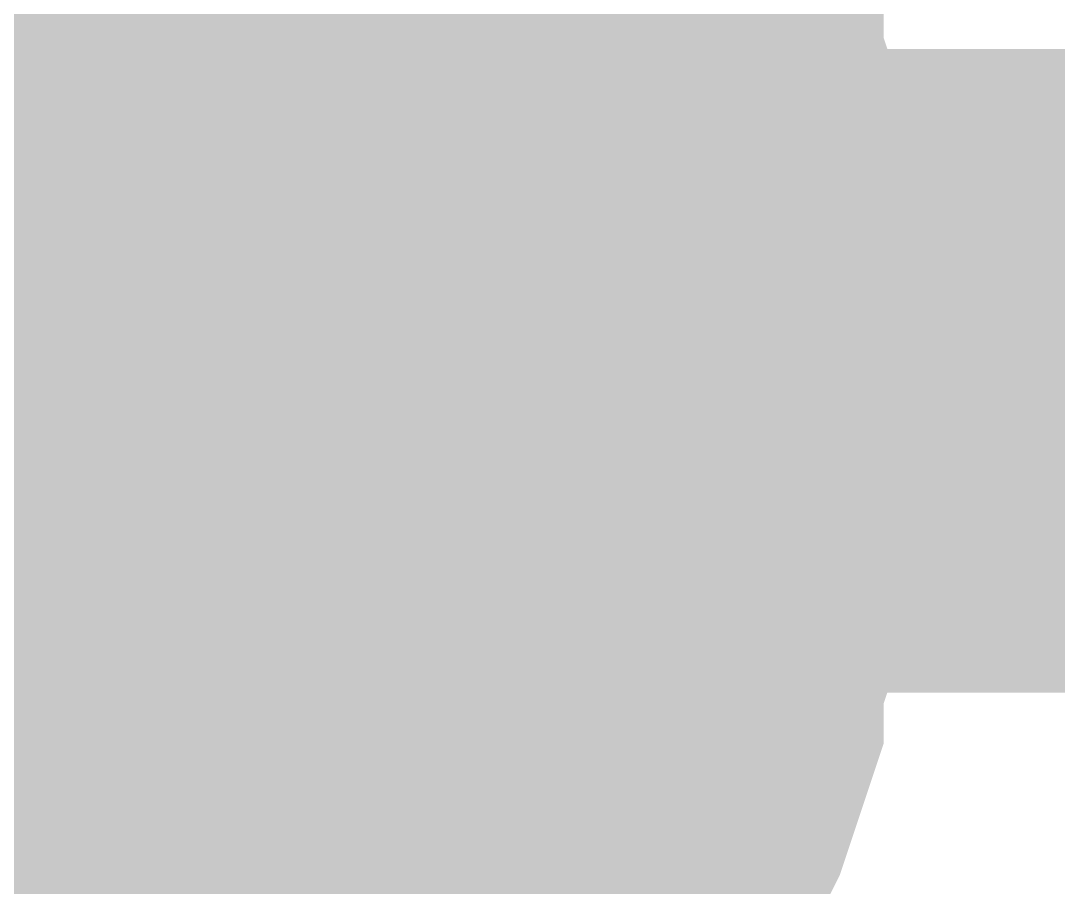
# Model space of a CAD drawing. Header units: inches. Extents: x 0 to 15, y 0 to 9.5.
# Drawn here: x 10.30845 to 10.32747, y 1.99026 to 2.00615 of the extents above; entities that cross this region are included whole.
import ezdxf

# ---------------------------------------------------------------- set-up
doc = ezdxf.new("R2010")
doc.units = ezdxf.units.IN
doc.header["$MEASUREMENT"] = 0
doc.layers.add('Sheet', color=255, linetype='Continuous')

msp = doc.modelspace()

# ---------------------------------------------------------------- linework, layer by layer
at = {"layer": 'Sheet'}
msp.add_lwpolyline([(10.29, 2, 0.02, 0.02, 1), (10.31, 2, 0.02, 0.02, 1)], format="xyseb", close=True, dxfattribs=at)
for points in [[(10.314702, 2.012581, 0.0118, 0.0118, 0), (10.315069, 2.011847, 0.0118, 0.0118, 0), (10.315804, 2.011112, 0.0118, 0.0118, 0), (10.316171, 2.010011, 0.0118, 0.0118, 0), (10.316905, 2.009276, 0.0118, 0.0118, 0), (10.317272, 2.008542, 0.0118, 0.0118, 0), (10.317639, 2.00744, 0.0118, 0.0118, 0), (10.318006, 2.006706, 0.0118, 0.0118, 0), (10.318373, 2.005605, 0.0118, 0.0118, 0), (10.318373, 2.00487, 0.0118, 0.0118, 0), (10.31874, 2.003769, 0.0118, 0.0118, 0), (10.31874, 2.002667, 0.0118, 0.0118, 0), (10.319107, 2.001933, 0.0118, 0.0118, 0), (10.319107, 2.000831, 0.0118, 0.0118, 0), (10.319107, 1.999729, 0.0118, 0.0118, 0)], [(10.314702, 2.012581, 0.0118, 0.0118, 0), (10.315069, 2.011847, 0.0118, 0.0118, 0), (10.315804, 2.011112, 0.0118, 0.0118, 0), (10.316171, 2.010011, 0.0118, 0.0118, 0), (10.316905, 2.009276, 0.0118, 0.0118, 0), (10.317272, 2.008542, 0.0118, 0.0118, 0), (10.317639, 2.00744, 0.0118, 0.0118, 0), (10.318006, 2.006706, 0.0118, 0.0118, 0), (10.318373, 2.005605, 0.0118, 0.0118, 0), (10.318373, 2.00487, 0.0118, 0.0118, 0), (10.31874, 2.003769, 0.0118, 0.0118, 0), (10.31874, 2.002667, 0.0118, 0.0118, 0), (10.319107, 2.001933, 0.0118, 0.0118, 0), (10.319107, 2.000831, 0.0118, 0.0118, 0), (10.319107, 1.999729, 0.0118, 0.0118, 0)], [(10.314702, 2.012581, 0.0118, 0.0118, 0), (10.315069, 2.011847, 0.0118, 0.0118, 0), (10.315804, 2.011112, 0.0118, 0.0118, 0), (10.316171, 2.010011, 0.0118, 0.0118, 0), (10.316905, 2.009276, 0.0118, 0.0118, 0), (10.317272, 2.008542, 0.0118, 0.0118, 0), (10.317639, 2.00744, 0.0118, 0.0118, 0), (10.318006, 2.006706, 0.0118, 0.0118, 0), (10.318373, 2.005605, 0.0118, 0.0118, 0), (10.318373, 2.00487, 0.0118, 0.0118, 0), (10.31874, 2.003769, 0.0118, 0.0118, 0), (10.31874, 2.002667, 0.0118, 0.0118, 0), (10.319107, 2.001933, 0.0118, 0.0118, 0), (10.319107, 2.000831, 0.0118, 0.0118, 0), (10.319107, 1.999729, 0.0118, 0.0118, 0)], [(10.314702, 2.012581, 0.0118, 0.0118, 0), (10.315069, 2.011847, 0.0118, 0.0118, 0), (10.315804, 2.011112, 0.0118, 0.0118, 0), (10.316171, 2.010011, 0.0118, 0.0118, 0), (10.316905, 2.009276, 0.0118, 0.0118, 0), (10.317272, 2.008542, 0.0118, 0.0118, 0), (10.317639, 2.00744, 0.0118, 0.0118, 0), (10.318006, 2.006706, 0.0118, 0.0118, 0), (10.318373, 2.005605, 0.0118, 0.0118, 0), (10.318373, 2.00487, 0.0118, 0.0118, 0), (10.31874, 2.003769, 0.0118, 0.0118, 0), (10.31874, 2.002667, 0.0118, 0.0118, 0), (10.319107, 2.001933, 0.0118, 0.0118, 0), (10.319107, 2.000831, 0.0118, 0.0118, 0), (10.319107, 1.999729, 0.0118, 0.0118, 0)], [(10.314702, 2.012581, 0.0118, 0.0118, 0), (10.315069, 2.011847, 0.0118, 0.0118, 0), (10.315804, 2.011112, 0.0118, 0.0118, 0), (10.316171, 2.010011, 0.0118, 0.0118, 0), (10.316905, 2.009276, 0.0118, 0.0118, 0), (10.317272, 2.008542, 0.0118, 0.0118, 0), (10.317639, 2.00744, 0.0118, 0.0118, 0), (10.318006, 2.006706, 0.0118, 0.0118, 0), (10.318373, 2.005605, 0.0118, 0.0118, 0), (10.318373, 2.00487, 0.0118, 0.0118, 0), (10.31874, 2.003769, 0.0118, 0.0118, 0), (10.31874, 2.002667, 0.0118, 0.0118, 0), (10.319107, 2.001933, 0.0118, 0.0118, 0), (10.319107, 2.000831, 0.0118, 0.0118, 0), (10.319107, 1.999729, 0.0118, 0.0118, 0)], [(10.314702, 2.012581, 0.0118, 0.0118, 0), (10.315069, 2.011847, 0.0118, 0.0118, 0), (10.315804, 2.011112, 0.0118, 0.0118, 0), (10.316171, 2.010011, 0.0118, 0.0118, 0), (10.316905, 2.009276, 0.0118, 0.0118, 0), (10.317272, 2.008542, 0.0118, 0.0118, 0), (10.317639, 2.00744, 0.0118, 0.0118, 0), (10.318006, 2.006706, 0.0118, 0.0118, 0), (10.318373, 2.005605, 0.0118, 0.0118, 0), (10.318373, 2.00487, 0.0118, 0.0118, 0), (10.31874, 2.003769, 0.0118, 0.0118, 0), (10.31874, 2.002667, 0.0118, 0.0118, 0), (10.319107, 2.001933, 0.0118, 0.0118, 0), (10.319107, 2.000831, 0.0118, 0.0118, 0), (10.319107, 1.999729, 0.0118, 0.0118, 0)], [(10.314702, 2.012581, 0.0118, 0.0118, 0), (10.315069, 2.011847, 0.0118, 0.0118, 0), (10.315804, 2.011112, 0.0118, 0.0118, 0), (10.316171, 2.010011, 0.0118, 0.0118, 0), (10.316905, 2.009276, 0.0118, 0.0118, 0), (10.317272, 2.008542, 0.0118, 0.0118, 0), (10.317639, 2.00744, 0.0118, 0.0118, 0), (10.318006, 2.006706, 0.0118, 0.0118, 0), (10.318373, 2.005605, 0.0118, 0.0118, 0), (10.318373, 2.00487, 0.0118, 0.0118, 0), (10.31874, 2.003769, 0.0118, 0.0118, 0), (10.31874, 2.002667, 0.0118, 0.0118, 0), (10.319107, 2.001933, 0.0118, 0.0118, 0), (10.319107, 2.000831, 0.0118, 0.0118, 0), (10.319107, 1.999729, 0.0118, 0.0118, 0)], [(10.314702, 2.012581, 0.0118, 0.0118, 0), (10.315069, 2.011847, 0.0118, 0.0118, 0), (10.315804, 2.011112, 0.0118, 0.0118, 0), (10.316171, 2.010011, 0.0118, 0.0118, 0), (10.316905, 2.009276, 0.0118, 0.0118, 0), (10.317272, 2.008542, 0.0118, 0.0118, 0), (10.317639, 2.00744, 0.0118, 0.0118, 0), (10.318006, 2.006706, 0.0118, 0.0118, 0), (10.318373, 2.005605, 0.0118, 0.0118, 0), (10.318373, 2.00487, 0.0118, 0.0118, 0), (10.31874, 2.003769, 0.0118, 0.0118, 0), (10.31874, 2.002667, 0.0118, 0.0118, 0), (10.319107, 2.001933, 0.0118, 0.0118, 0), (10.319107, 2.000831, 0.0118, 0.0118, 0), (10.319107, 1.999729, 0.0118, 0.0118, 0)], [(10.317272, 2.008542, 0.0039, 0.0039, 0), (10.317639, 2.00744, 0.0039, 0.0039, 0), (10.318006, 2.006706, 0.0039, 0.0039, 0), (10.318373, 2.005605, 0.0039, 0.0039, 0), (10.318373, 2.00487, 0.0039, 0.0039, 0), (10.31874, 2.003769, 0.0039, 0.0039, 0), (10.31874, 2.002667, 0.0039, 0.0039, 0), (10.319107, 2.001933, 0.0039, 0.0039, 0), (10.319107, 2.000831, 0.0039, 0.0039, 0), (10.319107, 1.999729, 0.0039, 0.0039, 0)], [(10.317272, 2.008542, 0.0039, 0.0039, 0), (10.317639, 2.00744, 0.0039, 0.0039, 0), (10.318006, 2.006706, 0.0039, 0.0039, 0), (10.318373, 2.005605, 0.0039, 0.0039, 0), (10.318373, 2.00487, 0.0039, 0.0039, 0), (10.31874, 2.003769, 0.0039, 0.0039, 0), (10.31874, 2.002667, 0.0039, 0.0039, 0), (10.319107, 2.001933, 0.0039, 0.0039, 0), (10.319107, 2.000831, 0.0039, 0.0039, 0), (10.319107, 1.999729, 0.0039, 0.0039, 0)], [(10.317272, 2.008542, 0.0039, 0.0039, 0), (10.317639, 2.00744, 0.0039, 0.0039, 0), (10.318006, 2.006706, 0.0039, 0.0039, 0), (10.318373, 2.005605, 0.0039, 0.0039, 0), (10.318373, 2.00487, 0.0039, 0.0039, 0), (10.31874, 2.003769, 0.0039, 0.0039, 0), (10.31874, 2.002667, 0.0039, 0.0039, 0), (10.319107, 2.001933, 0.0039, 0.0039, 0), (10.319107, 2.000831, 0.0039, 0.0039, 0), (10.319107, 1.999729, 0.0039, 0.0039, 0)], [(10.317272, 2.008542, 0.0039, 0.0039, 0), (10.317639, 2.00744, 0.0039, 0.0039, 0), (10.318006, 2.006706, 0.0039, 0.0039, 0), (10.318373, 2.005605, 0.0039, 0.0039, 0), (10.318373, 2.00487, 0.0039, 0.0039, 0), (10.31874, 2.003769, 0.0039, 0.0039, 0), (10.31874, 2.002667, 0.0039, 0.0039, 0), (10.319107, 2.001933, 0.0039, 0.0039, 0), (10.319107, 2.000831, 0.0039, 0.0039, 0), (10.319107, 1.999729, 0.0039, 0.0039, 0)], [(10.317272, 2.008542, 0.0039, 0.0039, 0), (10.317639, 2.00744, 0.0039, 0.0039, 0), (10.318006, 2.006706, 0.0039, 0.0039, 0), (10.318373, 2.005605, 0.0039, 0.0039, 0), (10.318373, 2.00487, 0.0039, 0.0039, 0), (10.31874, 2.003769, 0.0039, 0.0039, 0), (10.31874, 2.002667, 0.0039, 0.0039, 0), (10.319107, 2.001933, 0.0039, 0.0039, 0), (10.319107, 2.000831, 0.0039, 0.0039, 0), (10.319107, 1.999729, 0.0039, 0.0039, 0)], [(10.317272, 2.008542, 0.0039, 0.0039, 0), (10.317639, 2.00744, 0.0039, 0.0039, 0), (10.318006, 2.006706, 0.0039, 0.0039, 0), (10.318373, 2.005605, 0.0039, 0.0039, 0), (10.318373, 2.00487, 0.0039, 0.0039, 0), (10.31874, 2.003769, 0.0039, 0.0039, 0), (10.31874, 2.002667, 0.0039, 0.0039, 0), (10.319107, 2.001933, 0.0039, 0.0039, 0), (10.319107, 2.000831, 0.0039, 0.0039, 0), (10.319107, 1.999729, 0.0039, 0.0039, 0)], [(10.317272, 2.008542, 0.0039, 0.0039, 0), (10.317639, 2.00744, 0.0039, 0.0039, 0), (10.318006, 2.006706, 0.0039, 0.0039, 0), (10.318373, 2.005605, 0.0039, 0.0039, 0), (10.318373, 2.00487, 0.0039, 0.0039, 0), (10.31874, 2.003769, 0.0039, 0.0039, 0), (10.31874, 2.002667, 0.0039, 0.0039, 0), (10.319107, 2.001933, 0.0039, 0.0039, 0), (10.319107, 2.000831, 0.0039, 0.0039, 0), (10.319107, 1.999729, 0.0039, 0.0039, 0)], [(10.317272, 2.008542, 0.0039, 0.0039, 0), (10.317639, 2.00744, 0.0039, 0.0039, 0), (10.318006, 2.006706, 0.0039, 0.0039, 0), (10.318373, 2.005605, 0.0039, 0.0039, 0), (10.318373, 2.00487, 0.0039, 0.0039, 0), (10.31874, 2.003769, 0.0039, 0.0039, 0), (10.31874, 2.002667, 0.0039, 0.0039, 0), (10.319107, 2.001933, 0.0039, 0.0039, 0), (10.319107, 2.000831, 0.0039, 0.0039, 0), (10.319107, 1.999729, 0.0039, 0.0039, 0)], [(10.299285, 1.999729, 0.0118, 0.0118, 0), (10.599183, 1.999729, 0.0118, 0.0118, 0)], [(10.319107, 1.999729, 0.0118, 0.0118, 0), (10.319107, 1.998628, 0.0118, 0.0118, 0), (10.319107, 1.997526, 0.0118, 0.0118, 0), (10.31874, 1.996792, 0.0118, 0.0118, 0), (10.31874, 1.99569, 0.0118, 0.0118, 0), (10.318373, 1.994589, 0.0118, 0.0118, 0), (10.318373, 1.993854, 0.0118, 0.0118, 0), (10.318006, 1.992753, 0.0118, 0.0118, 0), (10.317639, 1.992018, 0.0118, 0.0118, 0), (10.317272, 1.991284, 0.0118, 0.0118, 0), (10.316905, 1.990182, 0.0118, 0.0118, 0), (10.316171, 1.989448, 0.0118, 0.0118, 0), (10.315804, 1.988714, 0.0118, 0.0118, 0), (10.315069, 1.987979, 0.0118, 0.0118, 0), (10.314702, 1.987245, 0.0118, 0.0118, 0), (10.313968, 1.986511, 0.0118, 0.0118, 0), (10.313234, 1.985776, 0.0118, 0.0118, 0), (10.3125, 1.985042, 0.0118, 0.0118, 0), (10.311766, 1.984307, 0.0118, 0.0118, 0)], [(10.319107, 1.999729, 0.0118, 0.0118, 0), (10.319107, 1.998628, 0.0118, 0.0118, 0), (10.319107, 1.997526, 0.0118, 0.0118, 0), (10.31874, 1.996792, 0.0118, 0.0118, 0), (10.31874, 1.99569, 0.0118, 0.0118, 0), (10.318373, 1.994589, 0.0118, 0.0118, 0), (10.318373, 1.993854, 0.0118, 0.0118, 0), (10.318006, 1.992753, 0.0118, 0.0118, 0), (10.317639, 1.992018, 0.0118, 0.0118, 0), (10.317272, 1.991284, 0.0118, 0.0118, 0), (10.316905, 1.990182, 0.0118, 0.0118, 0), (10.316171, 1.989448, 0.0118, 0.0118, 0), (10.315804, 1.988714, 0.0118, 0.0118, 0), (10.315069, 1.987979, 0.0118, 0.0118, 0), (10.314702, 1.987245, 0.0118, 0.0118, 0), (10.313968, 1.986511, 0.0118, 0.0118, 0), (10.313234, 1.985776, 0.0118, 0.0118, 0), (10.3125, 1.985042, 0.0118, 0.0118, 0), (10.311766, 1.984307, 0.0118, 0.0118, 0)], [(10.319107, 1.999729, 0.0118, 0.0118, 0), (10.319107, 1.998628, 0.0118, 0.0118, 0), (10.319107, 1.997526, 0.0118, 0.0118, 0), (10.31874, 1.996792, 0.0118, 0.0118, 0), (10.31874, 1.99569, 0.0118, 0.0118, 0), (10.318373, 1.994589, 0.0118, 0.0118, 0), (10.318373, 1.993854, 0.0118, 0.0118, 0), (10.318006, 1.992753, 0.0118, 0.0118, 0), (10.317639, 1.992018, 0.0118, 0.0118, 0), (10.317272, 1.991284, 0.0118, 0.0118, 0), (10.316905, 1.990182, 0.0118, 0.0118, 0), (10.316171, 1.989448, 0.0118, 0.0118, 0), (10.315804, 1.988714, 0.0118, 0.0118, 0), (10.315069, 1.987979, 0.0118, 0.0118, 0), (10.314702, 1.987245, 0.0118, 0.0118, 0), (10.313968, 1.986511, 0.0118, 0.0118, 0), (10.313234, 1.985776, 0.0118, 0.0118, 0), (10.3125, 1.985042, 0.0118, 0.0118, 0), (10.311766, 1.984307, 0.0118, 0.0118, 0)], [(10.319107, 1.999729, 0.0118, 0.0118, 0), (10.319107, 1.998628, 0.0118, 0.0118, 0), (10.319107, 1.997526, 0.0118, 0.0118, 0), (10.31874, 1.996792, 0.0118, 0.0118, 0), (10.31874, 1.99569, 0.0118, 0.0118, 0), (10.318373, 1.994589, 0.0118, 0.0118, 0), (10.318373, 1.993854, 0.0118, 0.0118, 0), (10.318006, 1.992753, 0.0118, 0.0118, 0), (10.317639, 1.992018, 0.0118, 0.0118, 0), (10.317272, 1.991284, 0.0118, 0.0118, 0), (10.316905, 1.990182, 0.0118, 0.0118, 0), (10.316171, 1.989448, 0.0118, 0.0118, 0), (10.315804, 1.988714, 0.0118, 0.0118, 0), (10.315069, 1.987979, 0.0118, 0.0118, 0), (10.314702, 1.987245, 0.0118, 0.0118, 0), (10.313968, 1.986511, 0.0118, 0.0118, 0), (10.313234, 1.985776, 0.0118, 0.0118, 0), (10.3125, 1.985042, 0.0118, 0.0118, 0), (10.311766, 1.984307, 0.0118, 0.0118, 0)], [(10.319107, 1.999729, 0.0118, 0.0118, 0), (10.319107, 1.998628, 0.0118, 0.0118, 0), (10.319107, 1.997526, 0.0118, 0.0118, 0), (10.31874, 1.996792, 0.0118, 0.0118, 0), (10.31874, 1.99569, 0.0118, 0.0118, 0), (10.318373, 1.994589, 0.0118, 0.0118, 0), (10.318373, 1.993854, 0.0118, 0.0118, 0), (10.318006, 1.992753, 0.0118, 0.0118, 0), (10.317639, 1.992018, 0.0118, 0.0118, 0), (10.317272, 1.991284, 0.0118, 0.0118, 0), (10.316905, 1.990182, 0.0118, 0.0118, 0), (10.316171, 1.989448, 0.0118, 0.0118, 0), (10.315804, 1.988714, 0.0118, 0.0118, 0), (10.315069, 1.987979, 0.0118, 0.0118, 0), (10.314702, 1.987245, 0.0118, 0.0118, 0), (10.313968, 1.986511, 0.0118, 0.0118, 0), (10.313234, 1.985776, 0.0118, 0.0118, 0), (10.3125, 1.985042, 0.0118, 0.0118, 0), (10.311766, 1.984307, 0.0118, 0.0118, 0)], [(10.319107, 1.999729, 0.0118, 0.0118, 0), (10.319107, 1.998628, 0.0118, 0.0118, 0), (10.319107, 1.997526, 0.0118, 0.0118, 0), (10.31874, 1.996792, 0.0118, 0.0118, 0), (10.31874, 1.99569, 0.0118, 0.0118, 0), (10.318373, 1.994589, 0.0118, 0.0118, 0), (10.318373, 1.993854, 0.0118, 0.0118, 0), (10.318006, 1.992753, 0.0118, 0.0118, 0), (10.317639, 1.992018, 0.0118, 0.0118, 0), (10.317272, 1.991284, 0.0118, 0.0118, 0), (10.316905, 1.990182, 0.0118, 0.0118, 0), (10.316171, 1.989448, 0.0118, 0.0118, 0), (10.315804, 1.988714, 0.0118, 0.0118, 0), (10.315069, 1.987979, 0.0118, 0.0118, 0), (10.314702, 1.987245, 0.0118, 0.0118, 0), (10.313968, 1.986511, 0.0118, 0.0118, 0), (10.313234, 1.985776, 0.0118, 0.0118, 0), (10.3125, 1.985042, 0.0118, 0.0118, 0), (10.311766, 1.984307, 0.0118, 0.0118, 0)], [(10.319107, 1.999729, 0.0118, 0.0118, 0), (10.319107, 1.998628, 0.0118, 0.0118, 0), (10.319107, 1.997526, 0.0118, 0.0118, 0), (10.31874, 1.996792, 0.0118, 0.0118, 0), (10.31874, 1.99569, 0.0118, 0.0118, 0), (10.318373, 1.994589, 0.0118, 0.0118, 0), (10.318373, 1.993854, 0.0118, 0.0118, 0), (10.318006, 1.992753, 0.0118, 0.0118, 0), (10.317639, 1.992018, 0.0118, 0.0118, 0), (10.317272, 1.991284, 0.0118, 0.0118, 0), (10.316905, 1.990182, 0.0118, 0.0118, 0), (10.316171, 1.989448, 0.0118, 0.0118, 0), (10.315804, 1.988714, 0.0118, 0.0118, 0), (10.315069, 1.987979, 0.0118, 0.0118, 0), (10.314702, 1.987245, 0.0118, 0.0118, 0), (10.313968, 1.986511, 0.0118, 0.0118, 0), (10.313234, 1.985776, 0.0118, 0.0118, 0), (10.3125, 1.985042, 0.0118, 0.0118, 0), (10.311766, 1.984307, 0.0118, 0.0118, 0)], [(10.319107, 1.999729, 0.0118, 0.0118, 0), (10.319107, 1.998628, 0.0118, 0.0118, 0), (10.319107, 1.997526, 0.0118, 0.0118, 0), (10.31874, 1.996792, 0.0118, 0.0118, 0), (10.31874, 1.99569, 0.0118, 0.0118, 0), (10.318373, 1.994589, 0.0118, 0.0118, 0), (10.318373, 1.993854, 0.0118, 0.0118, 0), (10.318006, 1.992753, 0.0118, 0.0118, 0), (10.317639, 1.992018, 0.0118, 0.0118, 0), (10.317272, 1.991284, 0.0118, 0.0118, 0), (10.316905, 1.990182, 0.0118, 0.0118, 0), (10.316171, 1.989448, 0.0118, 0.0118, 0), (10.315804, 1.988714, 0.0118, 0.0118, 0), (10.315069, 1.987979, 0.0118, 0.0118, 0), (10.314702, 1.987245, 0.0118, 0.0118, 0), (10.313968, 1.986511, 0.0118, 0.0118, 0), (10.313234, 1.985776, 0.0118, 0.0118, 0), (10.3125, 1.985042, 0.0118, 0.0118, 0), (10.311766, 1.984307, 0.0118, 0.0118, 0)], [(10.319107, 1.999729, 0.0118, 0.0118, 0), (10.319107, 1.999729, 0.0118, 0.0118, 0), (10.319107, 1.999729, 0.0118, 0.0118, 0), (10.319107, 1.999729, 0.0118, 0.0118, 0), (10.319107, 1.999729, 0.0118, 0.0118, 0), (10.319107, 1.999729, 0.0118, 0.0118, 0), (10.319107, 1.999729, 0.0118, 0.0118, 0), (10.319107, 1.999729, 0.0118, 0.0118, 0), (10.319107, 1.999729, 0.0118, 0.0118, 0), (10.319107, 1.999729, 0.0118, 0.0118, 0), (10.319107, 1.999729, 0.0118, 0.0118, 0), (10.319107, 1.999729, 0.0118, 0.0118, 0), (10.319107, 1.999729, 0.0118, 0.0118, 0), (10.319107, 1.999729, 0.0118, 0.0118, 0), (10.319107, 1.999729, 0.0118, 0.0118, 0), (10.319107, 1.999729, 0.0118, 0.0118, 0), (10.319107, 1.999729, 0.0118, 0.0118, 0), (10.319107, 1.999729, 0.0118, 0.0118, 0), (10.319107, 1.999729, 0.0118, 0.0118, 0), (10.319107, 1.999729, 0.0118, 0.0118, 0), (10.319107, 1.999729, 0.0118, 0.0118, 0), (10.319107, 1.999729, 0.0118, 0.0118, 0), (10.319107, 1.999729, 0.0118, 0.0118, 0), (10.319107, 1.999729, 0.0118, 0.0118, 0), (10.319107, 1.999729, 0.0118, 0.0118, 0), (10.319107, 1.999729, 0.0118, 0.0118, 0), (10.319107, 1.999729, 0.0118, 0.0118, 0), (10.319107, 1.999729, 0.0118, 0.0118, 0), (10.319107, 1.999729, 0.0118, 0.0118, 0), (10.319107, 1.999729, 0.0118, 0.0118, 0), (10.319107, 1.999729, 0.0118, 0.0118, 0), (10.319107, 1.999729, 0.0118, 0.0118, 0), (10.319107, 1.999729, 0.0118, 0.0118, 0)], [(10.319107, 1.999729, 0.0118, 0.0118, 0), (10.319107, 1.999729, 0.0118, 0.0118, 0)], [(10.319107, 1.999729, 0.0118, 0.0118, 0), (10.319107, 1.999729, 0.0118, 0.0118, 0), (10.319107, 1.999729, 0.0118, 0.0118, 0), (10.319107, 1.999729, 0.0118, 0.0118, 0), (10.319107, 1.999729, 0.0118, 0.0118, 0), (10.319107, 1.999729, 0.0118, 0.0118, 0), (10.319107, 1.999729, 0.0118, 0.0118, 0), (10.319107, 1.999729, 0.0118, 0.0118, 0), (10.319107, 1.999729, 0.0118, 0.0118, 0), (10.319107, 1.999729, 0.0118, 0.0118, 0), (10.319107, 1.999729, 0.0118, 0.0118, 0), (10.319107, 1.999729, 0.0118, 0.0118, 0), (10.319107, 1.999729, 0.0118, 0.0118, 0), (10.319107, 1.999729, 0.0118, 0.0118, 0), (10.319107, 1.999729, 0.0118, 0.0118, 0), (10.319107, 1.999729, 0.0118, 0.0118, 0), (10.319107, 1.999729, 0.0118, 0.0118, 0), (10.319107, 1.999729, 0.0118, 0.0118, 0), (10.319107, 1.999729, 0.0118, 0.0118, 0), (10.319107, 1.999729, 0.0118, 0.0118, 0), (10.319107, 1.999729, 0.0118, 0.0118, 0), (10.319107, 1.999729, 0.0118, 0.0118, 0), (10.319107, 1.999729, 0.0118, 0.0118, 0), (10.319107, 1.999729, 0.0118, 0.0118, 0), (10.319107, 1.999729, 0.0118, 0.0118, 0), (10.319107, 1.999729, 0.0118, 0.0118, 0), (10.319107, 1.999729, 0.0118, 0.0118, 0), (10.319107, 1.999729, 0.0118, 0.0118, 0), (10.319107, 1.999729, 0.0118, 0.0118, 0), (10.319107, 1.999729, 0.0118, 0.0118, 0), (10.319107, 1.999729, 0.0118, 0.0118, 0), (10.319107, 1.999729, 0.0118, 0.0118, 0), (10.319107, 1.999729, 0.0118, 0.0118, 0)], [(10.319107, 1.999729, 0.0118, 0.0118, 0), (10.319107, 1.999729, 0.0118, 0.0118, 0)], [(10.319107, 1.999729, 0.0118, 0.0118, 0), (10.319107, 1.999729, 0.0118, 0.0118, 0), (10.319107, 1.999729, 0.0118, 0.0118, 0), (10.319107, 1.999729, 0.0118, 0.0118, 0), (10.319107, 1.999729, 0.0118, 0.0118, 0), (10.319107, 1.999729, 0.0118, 0.0118, 0), (10.319107, 1.999729, 0.0118, 0.0118, 0), (10.319107, 1.999729, 0.0118, 0.0118, 0), (10.319107, 1.999729, 0.0118, 0.0118, 0), (10.319107, 1.999729, 0.0118, 0.0118, 0), (10.319107, 1.999729, 0.0118, 0.0118, 0), (10.319107, 1.999729, 0.0118, 0.0118, 0), (10.319107, 1.999729, 0.0118, 0.0118, 0), (10.319107, 1.999729, 0.0118, 0.0118, 0), (10.319107, 1.999729, 0.0118, 0.0118, 0), (10.319107, 1.999729, 0.0118, 0.0118, 0), (10.319107, 1.999729, 0.0118, 0.0118, 0), (10.319107, 1.999729, 0.0118, 0.0118, 0), (10.319107, 1.999729, 0.0118, 0.0118, 0), (10.319107, 1.999729, 0.0118, 0.0118, 0), (10.319107, 1.999729, 0.0118, 0.0118, 0), (10.319107, 1.999729, 0.0118, 0.0118, 0), (10.319107, 1.999729, 0.0118, 0.0118, 0), (10.319107, 1.999729, 0.0118, 0.0118, 0), (10.319107, 1.999729, 0.0118, 0.0118, 0), (10.319107, 1.999729, 0.0118, 0.0118, 0), (10.319107, 1.999729, 0.0118, 0.0118, 0), (10.319107, 1.999729, 0.0118, 0.0118, 0), (10.319107, 1.999729, 0.0118, 0.0118, 0), (10.319107, 1.999729, 0.0118, 0.0118, 0), (10.319107, 1.999729, 0.0118, 0.0118, 0), (10.319107, 1.999729, 0.0118, 0.0118, 0), (10.319107, 1.999729, 0.0118, 0.0118, 0)], [(10.319107, 1.999729, 0.0118, 0.0118, 0), (10.319107, 1.999729, 0.0118, 0.0118, 0)], [(10.319107, 1.999729, 0.0118, 0.0118, 0), (10.319107, 1.999729, 0.0118, 0.0118, 0), (10.319107, 1.999729, 0.0118, 0.0118, 0), (10.319107, 1.999729, 0.0118, 0.0118, 0), (10.319107, 1.999729, 0.0118, 0.0118, 0), (10.319107, 1.999729, 0.0118, 0.0118, 0), (10.319107, 1.999729, 0.0118, 0.0118, 0), (10.319107, 1.999729, 0.0118, 0.0118, 0), (10.319107, 1.999729, 0.0118, 0.0118, 0), (10.319107, 1.999729, 0.0118, 0.0118, 0), (10.319107, 1.999729, 0.0118, 0.0118, 0), (10.319107, 1.999729, 0.0118, 0.0118, 0), (10.319107, 1.999729, 0.0118, 0.0118, 0), (10.319107, 1.999729, 0.0118, 0.0118, 0), (10.319107, 1.999729, 0.0118, 0.0118, 0), (10.319107, 1.999729, 0.0118, 0.0118, 0), (10.319107, 1.999729, 0.0118, 0.0118, 0), (10.319107, 1.999729, 0.0118, 0.0118, 0), (10.319107, 1.999729, 0.0118, 0.0118, 0), (10.319107, 1.999729, 0.0118, 0.0118, 0), (10.319107, 1.999729, 0.0118, 0.0118, 0), (10.319107, 1.999729, 0.0118, 0.0118, 0), (10.319107, 1.999729, 0.0118, 0.0118, 0), (10.319107, 1.999729, 0.0118, 0.0118, 0), (10.319107, 1.999729, 0.0118, 0.0118, 0), (10.319107, 1.999729, 0.0118, 0.0118, 0), (10.319107, 1.999729, 0.0118, 0.0118, 0), (10.319107, 1.999729, 0.0118, 0.0118, 0), (10.319107, 1.999729, 0.0118, 0.0118, 0), (10.319107, 1.999729, 0.0118, 0.0118, 0), (10.319107, 1.999729, 0.0118, 0.0118, 0), (10.319107, 1.999729, 0.0118, 0.0118, 0), (10.319107, 1.999729, 0.0118, 0.0118, 0)], [(10.319107, 1.999729, 0.0118, 0.0118, 0), (10.319107, 1.999729, 0.0118, 0.0118, 0)], [(10.319107, 1.999729, 0.0118, 0.0118, 0), (10.319107, 1.999729, 0.0118, 0.0118, 0), (10.319107, 1.999729, 0.0118, 0.0118, 0), (10.319107, 1.999729, 0.0118, 0.0118, 0), (10.319107, 1.999729, 0.0118, 0.0118, 0), (10.319107, 1.999729, 0.0118, 0.0118, 0), (10.319107, 1.999729, 0.0118, 0.0118, 0), (10.319107, 1.999729, 0.0118, 0.0118, 0), (10.319107, 1.999729, 0.0118, 0.0118, 0), (10.319107, 1.999729, 0.0118, 0.0118, 0), (10.319107, 1.999729, 0.0118, 0.0118, 0), (10.319107, 1.999729, 0.0118, 0.0118, 0), (10.319107, 1.999729, 0.0118, 0.0118, 0), (10.319107, 1.999729, 0.0118, 0.0118, 0), (10.319107, 1.999729, 0.0118, 0.0118, 0), (10.319107, 1.999729, 0.0118, 0.0118, 0), (10.319107, 1.999729, 0.0118, 0.0118, 0), (10.319107, 1.999729, 0.0118, 0.0118, 0), (10.319107, 1.999729, 0.0118, 0.0118, 0), (10.319107, 1.999729, 0.0118, 0.0118, 0), (10.319107, 1.999729, 0.0118, 0.0118, 0), (10.319107, 1.999729, 0.0118, 0.0118, 0), (10.319107, 1.999729, 0.0118, 0.0118, 0), (10.319107, 1.999729, 0.0118, 0.0118, 0), (10.319107, 1.999729, 0.0118, 0.0118, 0), (10.319107, 1.999729, 0.0118, 0.0118, 0), (10.319107, 1.999729, 0.0118, 0.0118, 0), (10.319107, 1.999729, 0.0118, 0.0118, 0), (10.319107, 1.999729, 0.0118, 0.0118, 0), (10.319107, 1.999729, 0.0118, 0.0118, 0), (10.319107, 1.999729, 0.0118, 0.0118, 0), (10.319107, 1.999729, 0.0118, 0.0118, 0), (10.319107, 1.999729, 0.0118, 0.0118, 0)], [(10.319107, 1.999729, 0.0118, 0.0118, 0), (10.319107, 1.999729, 0.0118, 0.0118, 0)], [(10.319107, 1.999729, 0.0118, 0.0118, 0), (10.319107, 1.999729, 0.0118, 0.0118, 0), (10.319107, 1.999729, 0.0118, 0.0118, 0), (10.319107, 1.999729, 0.0118, 0.0118, 0), (10.319107, 1.999729, 0.0118, 0.0118, 0), (10.319107, 1.999729, 0.0118, 0.0118, 0), (10.319107, 1.999729, 0.0118, 0.0118, 0), (10.319107, 1.999729, 0.0118, 0.0118, 0), (10.319107, 1.999729, 0.0118, 0.0118, 0), (10.319107, 1.999729, 0.0118, 0.0118, 0), (10.319107, 1.999729, 0.0118, 0.0118, 0), (10.319107, 1.999729, 0.0118, 0.0118, 0), (10.319107, 1.999729, 0.0118, 0.0118, 0), (10.319107, 1.999729, 0.0118, 0.0118, 0), (10.319107, 1.999729, 0.0118, 0.0118, 0), (10.319107, 1.999729, 0.0118, 0.0118, 0), (10.319107, 1.999729, 0.0118, 0.0118, 0), (10.319107, 1.999729, 0.0118, 0.0118, 0), (10.319107, 1.999729, 0.0118, 0.0118, 0), (10.319107, 1.999729, 0.0118, 0.0118, 0), (10.319107, 1.999729, 0.0118, 0.0118, 0), (10.319107, 1.999729, 0.0118, 0.0118, 0), (10.319107, 1.999729, 0.0118, 0.0118, 0), (10.319107, 1.999729, 0.0118, 0.0118, 0), (10.319107, 1.999729, 0.0118, 0.0118, 0), (10.319107, 1.999729, 0.0118, 0.0118, 0), (10.319107, 1.999729, 0.0118, 0.0118, 0), (10.319107, 1.999729, 0.0118, 0.0118, 0), (10.319107, 1.999729, 0.0118, 0.0118, 0), (10.319107, 1.999729, 0.0118, 0.0118, 0), (10.319107, 1.999729, 0.0118, 0.0118, 0), (10.319107, 1.999729, 0.0118, 0.0118, 0), (10.319107, 1.999729, 0.0118, 0.0118, 0)], [(10.319107, 1.999729, 0.0118, 0.0118, 0), (10.319107, 1.999729, 0.0118, 0.0118, 0)], [(10.319107, 1.999729, 0.0118, 0.0118, 0), (10.319107, 1.999729, 0.0118, 0.0118, 0), (10.319107, 1.999729, 0.0118, 0.0118, 0), (10.319107, 1.999729, 0.0118, 0.0118, 0), (10.319107, 1.999729, 0.0118, 0.0118, 0), (10.319107, 1.999729, 0.0118, 0.0118, 0), (10.319107, 1.999729, 0.0118, 0.0118, 0), (10.319107, 1.999729, 0.0118, 0.0118, 0), (10.319107, 1.999729, 0.0118, 0.0118, 0), (10.319107, 1.999729, 0.0118, 0.0118, 0), (10.319107, 1.999729, 0.0118, 0.0118, 0), (10.319107, 1.999729, 0.0118, 0.0118, 0), (10.319107, 1.999729, 0.0118, 0.0118, 0), (10.319107, 1.999729, 0.0118, 0.0118, 0), (10.319107, 1.999729, 0.0118, 0.0118, 0), (10.319107, 1.999729, 0.0118, 0.0118, 0), (10.319107, 1.999729, 0.0118, 0.0118, 0), (10.319107, 1.999729, 0.0118, 0.0118, 0), (10.319107, 1.999729, 0.0118, 0.0118, 0), (10.319107, 1.999729, 0.0118, 0.0118, 0), (10.319107, 1.999729, 0.0118, 0.0118, 0), (10.319107, 1.999729, 0.0118, 0.0118, 0), (10.319107, 1.999729, 0.0118, 0.0118, 0), (10.319107, 1.999729, 0.0118, 0.0118, 0), (10.319107, 1.999729, 0.0118, 0.0118, 0), (10.319107, 1.999729, 0.0118, 0.0118, 0), (10.319107, 1.999729, 0.0118, 0.0118, 0), (10.319107, 1.999729, 0.0118, 0.0118, 0), (10.319107, 1.999729, 0.0118, 0.0118, 0), (10.319107, 1.999729, 0.0118, 0.0118, 0), (10.319107, 1.999729, 0.0118, 0.0118, 0), (10.319107, 1.999729, 0.0118, 0.0118, 0), (10.319107, 1.999729, 0.0118, 0.0118, 0)], [(10.319107, 1.999729, 0.0118, 0.0118, 0), (10.319107, 1.999729, 0.0118, 0.0118, 0)], [(10.319107, 1.999729, 0.0118, 0.0118, 0), (10.319107, 1.999729, 0.0118, 0.0118, 0), (10.319107, 1.999729, 0.0118, 0.0118, 0), (10.319107, 1.999729, 0.0118, 0.0118, 0), (10.319107, 1.999729, 0.0118, 0.0118, 0), (10.319107, 1.999729, 0.0118, 0.0118, 0), (10.319107, 1.999729, 0.0118, 0.0118, 0), (10.319107, 1.999729, 0.0118, 0.0118, 0), (10.319107, 1.999729, 0.0118, 0.0118, 0), (10.319107, 1.999729, 0.0118, 0.0118, 0), (10.319107, 1.999729, 0.0118, 0.0118, 0), (10.319107, 1.999729, 0.0118, 0.0118, 0), (10.319107, 1.999729, 0.0118, 0.0118, 0), (10.319107, 1.999729, 0.0118, 0.0118, 0), (10.319107, 1.999729, 0.0118, 0.0118, 0), (10.319107, 1.999729, 0.0118, 0.0118, 0), (10.319107, 1.999729, 0.0118, 0.0118, 0), (10.319107, 1.999729, 0.0118, 0.0118, 0), (10.319107, 1.999729, 0.0118, 0.0118, 0), (10.319107, 1.999729, 0.0118, 0.0118, 0), (10.319107, 1.999729, 0.0118, 0.0118, 0), (10.319107, 1.999729, 0.0118, 0.0118, 0), (10.319107, 1.999729, 0.0118, 0.0118, 0), (10.319107, 1.999729, 0.0118, 0.0118, 0), (10.319107, 1.999729, 0.0118, 0.0118, 0), (10.319107, 1.999729, 0.0118, 0.0118, 0), (10.319107, 1.999729, 0.0118, 0.0118, 0), (10.319107, 1.999729, 0.0118, 0.0118, 0), (10.319107, 1.999729, 0.0118, 0.0118, 0), (10.319107, 1.999729, 0.0118, 0.0118, 0), (10.319107, 1.999729, 0.0118, 0.0118, 0), (10.319107, 1.999729, 0.0118, 0.0118, 0), (10.319107, 1.999729, 0.0118, 0.0118, 0)], [(10.319107, 1.999729, 0.0118, 0.0118, 0), (10.319107, 1.999729, 0.0118, 0.0118, 0)], [(10.319107, 1.999729, 0.0039, 0.0039, 0), (10.319107, 1.998628, 0.0039, 0.0039, 0), (10.319107, 1.997526, 0.0039, 0.0039, 0), (10.31874, 1.996792, 0.0039, 0.0039, 0), (10.31874, 1.99569, 0.0039, 0.0039, 0), (10.318373, 1.994589, 0.0039, 0.0039, 0), (10.318373, 1.993854, 0.0039, 0.0039, 0), (10.318006, 1.992753, 0.0039, 0.0039, 0), (10.317639, 1.992018, 0.0039, 0.0039, 0), (10.317272, 1.991284, 0.0039, 0.0039, 0), (10.316905, 1.990182, 0.0039, 0.0039, 0), (10.316171, 1.989448, 0.0039, 0.0039, 0), (10.315804, 1.988714, 0.0039, 0.0039, 0), (10.315069, 1.987979, 0.0039, 0.0039, 0)], [(10.319107, 1.999729, 0.0039, 0.0039, 0), (10.319107, 1.998628, 0.0039, 0.0039, 0), (10.319107, 1.997526, 0.0039, 0.0039, 0), (10.31874, 1.996792, 0.0039, 0.0039, 0), (10.31874, 1.99569, 0.0039, 0.0039, 0), (10.318373, 1.994589, 0.0039, 0.0039, 0), (10.318373, 1.993854, 0.0039, 0.0039, 0), (10.318006, 1.992753, 0.0039, 0.0039, 0), (10.317639, 1.992018, 0.0039, 0.0039, 0), (10.317272, 1.991284, 0.0039, 0.0039, 0), (10.316905, 1.990182, 0.0039, 0.0039, 0), (10.316171, 1.989448, 0.0039, 0.0039, 0), (10.315804, 1.988714, 0.0039, 0.0039, 0), (10.315069, 1.987979, 0.0039, 0.0039, 0)], [(10.319107, 1.999729, 0.0039, 0.0039, 0), (10.319107, 1.998628, 0.0039, 0.0039, 0), (10.319107, 1.997526, 0.0039, 0.0039, 0), (10.31874, 1.996792, 0.0039, 0.0039, 0), (10.31874, 1.99569, 0.0039, 0.0039, 0), (10.318373, 1.994589, 0.0039, 0.0039, 0), (10.318373, 1.993854, 0.0039, 0.0039, 0), (10.318006, 1.992753, 0.0039, 0.0039, 0), (10.317639, 1.992018, 0.0039, 0.0039, 0), (10.317272, 1.991284, 0.0039, 0.0039, 0), (10.316905, 1.990182, 0.0039, 0.0039, 0), (10.316171, 1.989448, 0.0039, 0.0039, 0), (10.315804, 1.988714, 0.0039, 0.0039, 0), (10.315069, 1.987979, 0.0039, 0.0039, 0)], [(10.319107, 1.999729, 0.0039, 0.0039, 0), (10.319107, 1.998628, 0.0039, 0.0039, 0), (10.319107, 1.997526, 0.0039, 0.0039, 0), (10.31874, 1.996792, 0.0039, 0.0039, 0), (10.31874, 1.99569, 0.0039, 0.0039, 0), (10.318373, 1.994589, 0.0039, 0.0039, 0), (10.318373, 1.993854, 0.0039, 0.0039, 0), (10.318006, 1.992753, 0.0039, 0.0039, 0), (10.317639, 1.992018, 0.0039, 0.0039, 0), (10.317272, 1.991284, 0.0039, 0.0039, 0), (10.316905, 1.990182, 0.0039, 0.0039, 0), (10.316171, 1.989448, 0.0039, 0.0039, 0), (10.315804, 1.988714, 0.0039, 0.0039, 0), (10.315069, 1.987979, 0.0039, 0.0039, 0)], [(10.319107, 1.999729, 0.0039, 0.0039, 0), (10.319107, 1.998628, 0.0039, 0.0039, 0), (10.319107, 1.997526, 0.0039, 0.0039, 0), (10.31874, 1.996792, 0.0039, 0.0039, 0), (10.31874, 1.99569, 0.0039, 0.0039, 0), (10.318373, 1.994589, 0.0039, 0.0039, 0), (10.318373, 1.993854, 0.0039, 0.0039, 0), (10.318006, 1.992753, 0.0039, 0.0039, 0), (10.317639, 1.992018, 0.0039, 0.0039, 0), (10.317272, 1.991284, 0.0039, 0.0039, 0), (10.316905, 1.990182, 0.0039, 0.0039, 0), (10.316171, 1.989448, 0.0039, 0.0039, 0), (10.315804, 1.988714, 0.0039, 0.0039, 0), (10.315069, 1.987979, 0.0039, 0.0039, 0)], [(10.319107, 1.999729, 0.0039, 0.0039, 0), (10.319107, 1.998628, 0.0039, 0.0039, 0), (10.319107, 1.997526, 0.0039, 0.0039, 0), (10.31874, 1.996792, 0.0039, 0.0039, 0), (10.31874, 1.99569, 0.0039, 0.0039, 0), (10.318373, 1.994589, 0.0039, 0.0039, 0), (10.318373, 1.993854, 0.0039, 0.0039, 0), (10.318006, 1.992753, 0.0039, 0.0039, 0), (10.317639, 1.992018, 0.0039, 0.0039, 0), (10.317272, 1.991284, 0.0039, 0.0039, 0), (10.316905, 1.990182, 0.0039, 0.0039, 0), (10.316171, 1.989448, 0.0039, 0.0039, 0), (10.315804, 1.988714, 0.0039, 0.0039, 0), (10.315069, 1.987979, 0.0039, 0.0039, 0)], [(10.319107, 1.999729, 0.0039, 0.0039, 0), (10.319107, 1.998628, 0.0039, 0.0039, 0), (10.319107, 1.997526, 0.0039, 0.0039, 0), (10.31874, 1.996792, 0.0039, 0.0039, 0), (10.31874, 1.99569, 0.0039, 0.0039, 0), (10.318373, 1.994589, 0.0039, 0.0039, 0), (10.318373, 1.993854, 0.0039, 0.0039, 0), (10.318006, 1.992753, 0.0039, 0.0039, 0), (10.317639, 1.992018, 0.0039, 0.0039, 0), (10.317272, 1.991284, 0.0039, 0.0039, 0), (10.316905, 1.990182, 0.0039, 0.0039, 0), (10.316171, 1.989448, 0.0039, 0.0039, 0), (10.315804, 1.988714, 0.0039, 0.0039, 0), (10.315069, 1.987979, 0.0039, 0.0039, 0)], [(10.319107, 1.999729, 0.0039, 0.0039, 0), (10.319107, 1.998628, 0.0039, 0.0039, 0), (10.319107, 1.997526, 0.0039, 0.0039, 0), (10.31874, 1.996792, 0.0039, 0.0039, 0), (10.31874, 1.99569, 0.0039, 0.0039, 0), (10.318373, 1.994589, 0.0039, 0.0039, 0), (10.318373, 1.993854, 0.0039, 0.0039, 0), (10.318006, 1.992753, 0.0039, 0.0039, 0), (10.317639, 1.992018, 0.0039, 0.0039, 0), (10.317272, 1.991284, 0.0039, 0.0039, 0), (10.316905, 1.990182, 0.0039, 0.0039, 0), (10.316171, 1.989448, 0.0039, 0.0039, 0), (10.315804, 1.988714, 0.0039, 0.0039, 0), (10.315069, 1.987979, 0.0039, 0.0039, 0)], [(10.319107, 1.999729, 0.0039, 0.0039, 0), (10.319107, 1.999729, 0.0039, 0.0039, 0), (10.319107, 1.999729, 0.0039, 0.0039, 0), (10.319107, 1.999729, 0.0039, 0.0039, 0), (10.319107, 1.999729, 0.0039, 0.0039, 0), (10.319107, 1.999729, 0.0039, 0.0039, 0), (10.319107, 1.999729, 0.0039, 0.0039, 0), (10.319107, 1.999729, 0.0039, 0.0039, 0), (10.319107, 1.999729, 0.0039, 0.0039, 0), (10.319107, 1.999729, 0.0039, 0.0039, 0), (10.319107, 1.999729, 0.0039, 0.0039, 0), (10.319107, 1.999729, 0.0039, 0.0039, 0), (10.319107, 1.999729, 0.0039, 0.0039, 0), (10.319107, 1.999729, 0.0039, 0.0039, 0), (10.319107, 1.999729, 0.0039, 0.0039, 0), (10.319107, 1.999729, 0.0039, 0.0039, 0), (10.319107, 1.999729, 0.0039, 0.0039, 0), (10.319107, 1.999729, 0.0039, 0.0039, 0), (10.319107, 1.999729, 0.0039, 0.0039, 0), (10.319107, 1.999729, 0.0039, 0.0039, 0), (10.319107, 1.999729, 0.0039, 0.0039, 0), (10.319107, 1.999729, 0.0039, 0.0039, 0), (10.319107, 1.999729, 0.0039, 0.0039, 0), (10.319107, 1.999729, 0.0039, 0.0039, 0), (10.319107, 1.999729, 0.0039, 0.0039, 0), (10.319107, 1.999729, 0.0039, 0.0039, 0), (10.319107, 1.999729, 0.0039, 0.0039, 0), (10.319107, 1.999729, 0.0039, 0.0039, 0), (10.319107, 1.999729, 0.0039, 0.0039, 0), (10.319107, 1.999729, 0.0039, 0.0039, 0), (10.319107, 1.999729, 0.0039, 0.0039, 0), (10.319107, 1.999729, 0.0039, 0.0039, 0), (10.319107, 1.999729, 0.0039, 0.0039, 0)], [(10.319107, 1.999729, 0.0039, 0.0039, 0), (10.319107, 1.999729, 0.0039, 0.0039, 0)], [(10.319107, 1.999729, 0.0039, 0.0039, 0), (10.319107, 1.999729, 0.0039, 0.0039, 0), (10.319107, 1.999729, 0.0039, 0.0039, 0), (10.319107, 1.999729, 0.0039, 0.0039, 0), (10.319107, 1.999729, 0.0039, 0.0039, 0), (10.319107, 1.999729, 0.0039, 0.0039, 0), (10.319107, 1.999729, 0.0039, 0.0039, 0), (10.319107, 1.999729, 0.0039, 0.0039, 0), (10.319107, 1.999729, 0.0039, 0.0039, 0), (10.319107, 1.999729, 0.0039, 0.0039, 0), (10.319107, 1.999729, 0.0039, 0.0039, 0), (10.319107, 1.999729, 0.0039, 0.0039, 0), (10.319107, 1.999729, 0.0039, 0.0039, 0), (10.319107, 1.999729, 0.0039, 0.0039, 0), (10.319107, 1.999729, 0.0039, 0.0039, 0), (10.319107, 1.999729, 0.0039, 0.0039, 0), (10.319107, 1.999729, 0.0039, 0.0039, 0), (10.319107, 1.999729, 0.0039, 0.0039, 0), (10.319107, 1.999729, 0.0039, 0.0039, 0), (10.319107, 1.999729, 0.0039, 0.0039, 0), (10.319107, 1.999729, 0.0039, 0.0039, 0), (10.319107, 1.999729, 0.0039, 0.0039, 0), (10.319107, 1.999729, 0.0039, 0.0039, 0), (10.319107, 1.999729, 0.0039, 0.0039, 0), (10.319107, 1.999729, 0.0039, 0.0039, 0), (10.319107, 1.999729, 0.0039, 0.0039, 0), (10.319107, 1.999729, 0.0039, 0.0039, 0), (10.319107, 1.999729, 0.0039, 0.0039, 0), (10.319107, 1.999729, 0.0039, 0.0039, 0), (10.319107, 1.999729, 0.0039, 0.0039, 0), (10.319107, 1.999729, 0.0039, 0.0039, 0), (10.319107, 1.999729, 0.0039, 0.0039, 0), (10.319107, 1.999729, 0.0039, 0.0039, 0)], [(10.319107, 1.999729, 0.0039, 0.0039, 0), (10.319107, 1.999729, 0.0039, 0.0039, 0)], [(10.319107, 1.999729, 0.0039, 0.0039, 0), (10.319107, 1.999729, 0.0039, 0.0039, 0), (10.319107, 1.999729, 0.0039, 0.0039, 0), (10.319107, 1.999729, 0.0039, 0.0039, 0), (10.319107, 1.999729, 0.0039, 0.0039, 0), (10.319107, 1.999729, 0.0039, 0.0039, 0), (10.319107, 1.999729, 0.0039, 0.0039, 0), (10.319107, 1.999729, 0.0039, 0.0039, 0), (10.319107, 1.999729, 0.0039, 0.0039, 0), (10.319107, 1.999729, 0.0039, 0.0039, 0), (10.319107, 1.999729, 0.0039, 0.0039, 0), (10.319107, 1.999729, 0.0039, 0.0039, 0), (10.319107, 1.999729, 0.0039, 0.0039, 0), (10.319107, 1.999729, 0.0039, 0.0039, 0), (10.319107, 1.999729, 0.0039, 0.0039, 0), (10.319107, 1.999729, 0.0039, 0.0039, 0), (10.319107, 1.999729, 0.0039, 0.0039, 0), (10.319107, 1.999729, 0.0039, 0.0039, 0), (10.319107, 1.999729, 0.0039, 0.0039, 0), (10.319107, 1.999729, 0.0039, 0.0039, 0), (10.319107, 1.999729, 0.0039, 0.0039, 0), (10.319107, 1.999729, 0.0039, 0.0039, 0), (10.319107, 1.999729, 0.0039, 0.0039, 0), (10.319107, 1.999729, 0.0039, 0.0039, 0), (10.319107, 1.999729, 0.0039, 0.0039, 0), (10.319107, 1.999729, 0.0039, 0.0039, 0), (10.319107, 1.999729, 0.0039, 0.0039, 0), (10.319107, 1.999729, 0.0039, 0.0039, 0), (10.319107, 1.999729, 0.0039, 0.0039, 0), (10.319107, 1.999729, 0.0039, 0.0039, 0), (10.319107, 1.999729, 0.0039, 0.0039, 0), (10.319107, 1.999729, 0.0039, 0.0039, 0), (10.319107, 1.999729, 0.0039, 0.0039, 0)], [(10.319107, 1.999729, 0.0039, 0.0039, 0), (10.319107, 1.999729, 0.0039, 0.0039, 0)], [(10.319107, 1.999729, 0.0039, 0.0039, 0), (10.319107, 1.999729, 0.0039, 0.0039, 0), (10.319107, 1.999729, 0.0039, 0.0039, 0), (10.319107, 1.999729, 0.0039, 0.0039, 0), (10.319107, 1.999729, 0.0039, 0.0039, 0), (10.319107, 1.999729, 0.0039, 0.0039, 0), (10.319107, 1.999729, 0.0039, 0.0039, 0), (10.319107, 1.999729, 0.0039, 0.0039, 0), (10.319107, 1.999729, 0.0039, 0.0039, 0), (10.319107, 1.999729, 0.0039, 0.0039, 0), (10.319107, 1.999729, 0.0039, 0.0039, 0), (10.319107, 1.999729, 0.0039, 0.0039, 0), (10.319107, 1.999729, 0.0039, 0.0039, 0), (10.319107, 1.999729, 0.0039, 0.0039, 0), (10.319107, 1.999729, 0.0039, 0.0039, 0), (10.319107, 1.999729, 0.0039, 0.0039, 0), (10.319107, 1.999729, 0.0039, 0.0039, 0), (10.319107, 1.999729, 0.0039, 0.0039, 0), (10.319107, 1.999729, 0.0039, 0.0039, 0), (10.319107, 1.999729, 0.0039, 0.0039, 0), (10.319107, 1.999729, 0.0039, 0.0039, 0), (10.319107, 1.999729, 0.0039, 0.0039, 0), (10.319107, 1.999729, 0.0039, 0.0039, 0), (10.319107, 1.999729, 0.0039, 0.0039, 0), (10.319107, 1.999729, 0.0039, 0.0039, 0), (10.319107, 1.999729, 0.0039, 0.0039, 0), (10.319107, 1.999729, 0.0039, 0.0039, 0), (10.319107, 1.999729, 0.0039, 0.0039, 0), (10.319107, 1.999729, 0.0039, 0.0039, 0), (10.319107, 1.999729, 0.0039, 0.0039, 0), (10.319107, 1.999729, 0.0039, 0.0039, 0), (10.319107, 1.999729, 0.0039, 0.0039, 0), (10.319107, 1.999729, 0.0039, 0.0039, 0)], [(10.319107, 1.999729, 0.0039, 0.0039, 0), (10.319107, 1.999729, 0.0039, 0.0039, 0)], [(10.319107, 1.999729, 0.0039, 0.0039, 0), (10.319107, 1.999729, 0.0039, 0.0039, 0), (10.319107, 1.999729, 0.0039, 0.0039, 0), (10.319107, 1.999729, 0.0039, 0.0039, 0), (10.319107, 1.999729, 0.0039, 0.0039, 0), (10.319107, 1.999729, 0.0039, 0.0039, 0), (10.319107, 1.999729, 0.0039, 0.0039, 0), (10.319107, 1.999729, 0.0039, 0.0039, 0), (10.319107, 1.999729, 0.0039, 0.0039, 0), (10.319107, 1.999729, 0.0039, 0.0039, 0), (10.319107, 1.999729, 0.0039, 0.0039, 0), (10.319107, 1.999729, 0.0039, 0.0039, 0), (10.319107, 1.999729, 0.0039, 0.0039, 0), (10.319107, 1.999729, 0.0039, 0.0039, 0), (10.319107, 1.999729, 0.0039, 0.0039, 0), (10.319107, 1.999729, 0.0039, 0.0039, 0), (10.319107, 1.999729, 0.0039, 0.0039, 0), (10.319107, 1.999729, 0.0039, 0.0039, 0), (10.319107, 1.999729, 0.0039, 0.0039, 0), (10.319107, 1.999729, 0.0039, 0.0039, 0), (10.319107, 1.999729, 0.0039, 0.0039, 0), (10.319107, 1.999729, 0.0039, 0.0039, 0), (10.319107, 1.999729, 0.0039, 0.0039, 0), (10.319107, 1.999729, 0.0039, 0.0039, 0), (10.319107, 1.999729, 0.0039, 0.0039, 0), (10.319107, 1.999729, 0.0039, 0.0039, 0), (10.319107, 1.999729, 0.0039, 0.0039, 0), (10.319107, 1.999729, 0.0039, 0.0039, 0), (10.319107, 1.999729, 0.0039, 0.0039, 0), (10.319107, 1.999729, 0.0039, 0.0039, 0), (10.319107, 1.999729, 0.0039, 0.0039, 0), (10.319107, 1.999729, 0.0039, 0.0039, 0), (10.319107, 1.999729, 0.0039, 0.0039, 0)], [(10.319107, 1.999729, 0.0039, 0.0039, 0), (10.319107, 1.999729, 0.0039, 0.0039, 0)], [(10.319107, 1.999729, 0.0039, 0.0039, 0), (10.319107, 1.999729, 0.0039, 0.0039, 0), (10.319107, 1.999729, 0.0039, 0.0039, 0), (10.319107, 1.999729, 0.0039, 0.0039, 0), (10.319107, 1.999729, 0.0039, 0.0039, 0), (10.319107, 1.999729, 0.0039, 0.0039, 0), (10.319107, 1.999729, 0.0039, 0.0039, 0), (10.319107, 1.999729, 0.0039, 0.0039, 0), (10.319107, 1.999729, 0.0039, 0.0039, 0), (10.319107, 1.999729, 0.0039, 0.0039, 0), (10.319107, 1.999729, 0.0039, 0.0039, 0), (10.319107, 1.999729, 0.0039, 0.0039, 0), (10.319107, 1.999729, 0.0039, 0.0039, 0), (10.319107, 1.999729, 0.0039, 0.0039, 0), (10.319107, 1.999729, 0.0039, 0.0039, 0), (10.319107, 1.999729, 0.0039, 0.0039, 0), (10.319107, 1.999729, 0.0039, 0.0039, 0), (10.319107, 1.999729, 0.0039, 0.0039, 0), (10.319107, 1.999729, 0.0039, 0.0039, 0), (10.319107, 1.999729, 0.0039, 0.0039, 0), (10.319107, 1.999729, 0.0039, 0.0039, 0), (10.319107, 1.999729, 0.0039, 0.0039, 0), (10.319107, 1.999729, 0.0039, 0.0039, 0), (10.319107, 1.999729, 0.0039, 0.0039, 0), (10.319107, 1.999729, 0.0039, 0.0039, 0), (10.319107, 1.999729, 0.0039, 0.0039, 0), (10.319107, 1.999729, 0.0039, 0.0039, 0), (10.319107, 1.999729, 0.0039, 0.0039, 0), (10.319107, 1.999729, 0.0039, 0.0039, 0), (10.319107, 1.999729, 0.0039, 0.0039, 0), (10.319107, 1.999729, 0.0039, 0.0039, 0), (10.319107, 1.999729, 0.0039, 0.0039, 0), (10.319107, 1.999729, 0.0039, 0.0039, 0)], [(10.319107, 1.999729, 0.0039, 0.0039, 0), (10.319107, 1.999729, 0.0039, 0.0039, 0)], [(10.319107, 1.999729, 0.0039, 0.0039, 0), (10.319107, 1.999729, 0.0039, 0.0039, 0), (10.319107, 1.999729, 0.0039, 0.0039, 0), (10.319107, 1.999729, 0.0039, 0.0039, 0), (10.319107, 1.999729, 0.0039, 0.0039, 0), (10.319107, 1.999729, 0.0039, 0.0039, 0), (10.319107, 1.999729, 0.0039, 0.0039, 0), (10.319107, 1.999729, 0.0039, 0.0039, 0), (10.319107, 1.999729, 0.0039, 0.0039, 0), (10.319107, 1.999729, 0.0039, 0.0039, 0), (10.319107, 1.999729, 0.0039, 0.0039, 0), (10.319107, 1.999729, 0.0039, 0.0039, 0), (10.319107, 1.999729, 0.0039, 0.0039, 0), (10.319107, 1.999729, 0.0039, 0.0039, 0), (10.319107, 1.999729, 0.0039, 0.0039, 0), (10.319107, 1.999729, 0.0039, 0.0039, 0), (10.319107, 1.999729, 0.0039, 0.0039, 0), (10.319107, 1.999729, 0.0039, 0.0039, 0), (10.319107, 1.999729, 0.0039, 0.0039, 0), (10.319107, 1.999729, 0.0039, 0.0039, 0), (10.319107, 1.999729, 0.0039, 0.0039, 0), (10.319107, 1.999729, 0.0039, 0.0039, 0), (10.319107, 1.999729, 0.0039, 0.0039, 0), (10.319107, 1.999729, 0.0039, 0.0039, 0), (10.319107, 1.999729, 0.0039, 0.0039, 0), (10.319107, 1.999729, 0.0039, 0.0039, 0), (10.319107, 1.999729, 0.0039, 0.0039, 0), (10.319107, 1.999729, 0.0039, 0.0039, 0), (10.319107, 1.999729, 0.0039, 0.0039, 0), (10.319107, 1.999729, 0.0039, 0.0039, 0), (10.319107, 1.999729, 0.0039, 0.0039, 0), (10.319107, 1.999729, 0.0039, 0.0039, 0), (10.319107, 1.999729, 0.0039, 0.0039, 0)], [(10.319107, 1.999729, 0.0039, 0.0039, 0), (10.319107, 1.999729, 0.0039, 0.0039, 0)], [(10.319107, 1.999729, 0.0039, 0.0039, 0), (10.319107, 1.999729, 0.0039, 0.0039, 0), (10.319107, 1.999729, 0.0039, 0.0039, 0), (10.319107, 1.999729, 0.0039, 0.0039, 0), (10.319107, 1.999729, 0.0039, 0.0039, 0), (10.319107, 1.999729, 0.0039, 0.0039, 0), (10.319107, 1.999729, 0.0039, 0.0039, 0), (10.319107, 1.999729, 0.0039, 0.0039, 0), (10.319107, 1.999729, 0.0039, 0.0039, 0), (10.319107, 1.999729, 0.0039, 0.0039, 0), (10.319107, 1.999729, 0.0039, 0.0039, 0), (10.319107, 1.999729, 0.0039, 0.0039, 0), (10.319107, 1.999729, 0.0039, 0.0039, 0), (10.319107, 1.999729, 0.0039, 0.0039, 0), (10.319107, 1.999729, 0.0039, 0.0039, 0), (10.319107, 1.999729, 0.0039, 0.0039, 0), (10.319107, 1.999729, 0.0039, 0.0039, 0), (10.319107, 1.999729, 0.0039, 0.0039, 0), (10.319107, 1.999729, 0.0039, 0.0039, 0), (10.319107, 1.999729, 0.0039, 0.0039, 0), (10.319107, 1.999729, 0.0039, 0.0039, 0), (10.319107, 1.999729, 0.0039, 0.0039, 0), (10.319107, 1.999729, 0.0039, 0.0039, 0), (10.319107, 1.999729, 0.0039, 0.0039, 0), (10.319107, 1.999729, 0.0039, 0.0039, 0), (10.319107, 1.999729, 0.0039, 0.0039, 0), (10.319107, 1.999729, 0.0039, 0.0039, 0), (10.319107, 1.999729, 0.0039, 0.0039, 0), (10.319107, 1.999729, 0.0039, 0.0039, 0), (10.319107, 1.999729, 0.0039, 0.0039, 0), (10.319107, 1.999729, 0.0039, 0.0039, 0), (10.319107, 1.999729, 0.0039, 0.0039, 0), (10.319107, 1.999729, 0.0039, 0.0039, 0)], [(10.319107, 1.999729, 0.0039, 0.0039, 0), (10.319107, 1.999729, 0.0039, 0.0039, 0)]]:
    msp.add_lwpolyline(points, format="xyseb", dxfattribs=at)

doc.saveas('drawing.dxf')
